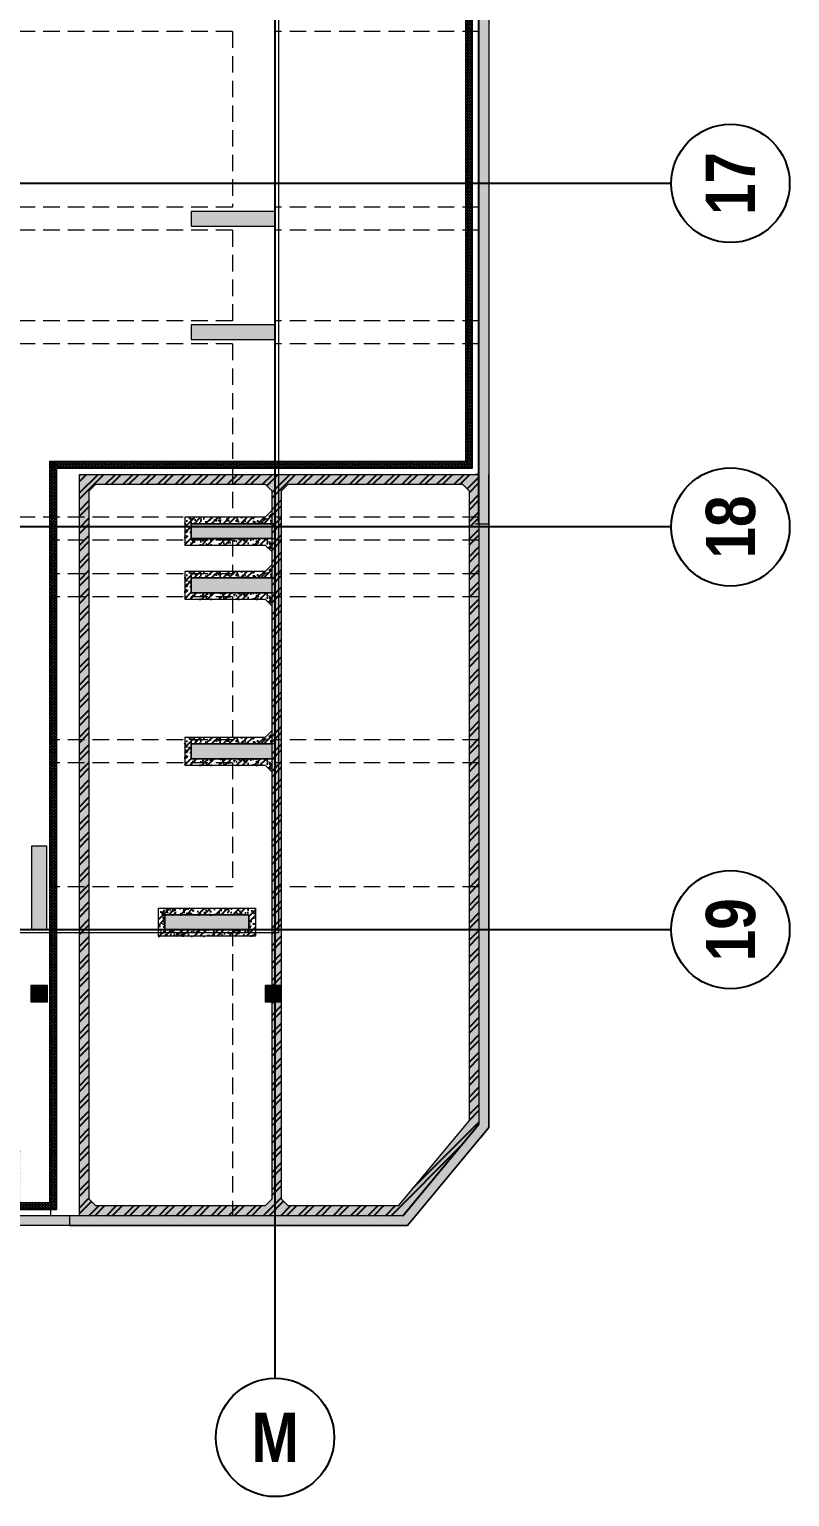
# Model space of a CAD drawing. Header units: millimetres. Extents: x 2356525 to 2927188, y -665534 to -417818.
# Drawn here: x 2496533 to 2519661, y -627228 to -582594 of the extents above; entities that cross this region are included whole.
import ezdxf
from ezdxf.enums import TextEntityAlignment as Align

# ---------------------------------------------------------------- set-up
doc = ezdxf.new("R2010")
doc.units = ezdxf.units.MM
doc.header["$LTSCALE"] = 200
doc.header["$MEASUREMENT"] = 0
for name, pattern in [('CHG_XX_Cot_Ham 2$0$MB_Luoi truc$0$HTT Hidden 21', [3, 2, -1]), ('CHG_XX_Damsan_Ham 2$0$CHG_XX_Damsan_Ham 2$0$HIDDEN', [0.375, 0.25, -0.125]), ('CHG_XX_Luoi truc$0$MB_Luoi truc$0$Center101', [13, 10, -1, 1, -1])]:
    doc.linetypes.add(name, pattern=pattern)
doc.layers.get('0').update_dxf_attribs({"lineweight": 9})
for name, color, linetype, lineweight, plot in [('CHG_XX_Cot_Ham 2$0$NS-Column-H2', 90, 'Continuous', 13, False), ('CHG_XX_Cot_Ham 2$0$NS-Column-H2 @ 1', 90, 'Continuous', 13, False), ('CHG_XX_Cot_Ham 2$0$NS-Column-H2 @ 150', 90, 'Continuous', 13, False)]:
    doc.layers.add(name, color=color, linetype=linetype, lineweight=lineweight, plot=plot)
for name, color, linetype, lineweight in [('CHG_XX_Cot_Ham 2$0$NS-DuongBao', 3, 'Continuous', 18), ('CHG_XX_Cot_Ham 2$0$NS-Hatch', 8, 'Continuous', 25), ('CHG_XX_Cot_Ham 2$0$NS-Pier-H2', 150, 'Continuous', 13), ('CHG_XX_Cot_Ham 2$0$NS-Pier-H2 @ 1', 150, 'Continuous', 13), ('CHG_XX_Cot_Ham 2$0$NS-Pier-H2 @ 150', 150, 'Continuous', 13), ("CHG_XX_Damsan_Ham 2$0$CHG_XX_Damsan_Ham 2$0$'S_General_Hidden_1 Thin", 1, 'CHG_XX_Damsan_Ham 2$0$CHG_XX_Damsan_Ham 2$0$HIDDEN', 18), ('CHG_XX_Damsan_Ham 2$0$CHG_XX_Damsan_Ham 2$0$CHG_XX_Damsan_Ham 2$0$Start net bao', 3, 'Continuous', 18), ('CHG_XX_Damsan_Ham 2$0$CHG_XX_Damsan_Ham 2$0$DBAO', 3, 'Continuous', 13), ('CHG_XX_Damsan_Ham 2$0$CHG_XX_Damsan_Ham 2$0$DTE-MEP-H-SLAB TEXT', 3, 'Continuous', 0), ('CHG_XX_Damsan_Ham 2$0$CHG_XX_Damsan_Ham 2$0$KTV', 47, 'Continuous', 9), ('CHG_XX_Damsan_Ham 2$0$CHG_XX_Damsan_Ham 2$0$mach ngung thi cong', 6, 'Continuous', 13), ('CHG_XX_Damsan_Ham 2$0$CHG_XX_Damsan_Ham 2$0$Start hatch', 8, 'Continuous', 25), ('CHG_XX_Damsan_Ham 2$0$CHG_XX_Damsan_Ham 2$0$Start net bao', 3, 'Continuous', 18), ('CHG_XX_Damsan_Ham 2$0$CHG_XX_Damsan_Ham 2$0$Start vach', 6, 'Continuous', 25), ('CHG_XX_Damsan_Ham 2$0$HATCH', 57, 'Continuous', 9), ('CHG_XX_Damsan_Ham 2$0$KTV', 47, 'Continuous', 9), ('CHG_XX_Damsan_Ham 2$0$mach ngung thi cong', 6, 'Continuous', 13), ('CHG_XX_Damsan_Ham 2$0$Start vach', 6, 'Continuous', 25)]:
    doc.layers.add(name, color=color, linetype=linetype, lineweight=lineweight)
for name, color, linetype in [('CHG_XX_Damsan_Ham 2$0$CHG_XX_Damsan_Ham 2$0$MEP-00-GENERAL-35', 2, 'Continuous'), ('CHG_XX_Luoi truc$0$Grid', 34, 'Continuous'), ('CHG_XX_Luoi truc$0$Grid Line', 251, 'CHG_XX_Luoi truc$0$MB_Luoi truc$0$Center101')]:
    doc.layers.add(name, color=color, linetype=linetype)
doc.styles.add('CHG_XX_Luoi truc$0$MB_Luoi truc$0$Grid A-F$0$VNI-HelveCB', font='')
doc.styles.get('CHG_XX_Luoi truc$0$MB_Luoi truc$0$Grid A-F$0$VNI-HelveCB').set_extended_font_data('VNI-Helve-Condense', bold=True)
pattern_1 = [(50, (-2213769.43, 588216.8), (358.63009, -31.376067), [37.5, -412.5]), (355, (-2213769.43, 588216.8), (-69.375667, 376.096067), [30, -330]), (100.451444, (-2213739.55, 588214.2), (289.254423, 344.719995), [31.870096, -350.571056]), (46.1842, (-2213769.43, 588316.8), (533.620665, -82.75964), [56.25, -618.75]), (96.635635, (-2213724.97, 588309.9), (467.33097, 487.0593), [47.80517, -525.85688]), (351.184164, (-2213769.43, 588316.8), (467.33097, 487.0593), [45, -495]), (21, (-2213719.43, 588291.8), (298.453526, -201.309445), [37.5, -412.5]), (326, (-2213719.43, 588291.8), (121.657666, 362.57502), [30, -330]), (71.451445, (-2213694.56, 588275.03), (420.11119, 161.265576), [31.870095, -350.571056]), (37.5, (-2213769.43, 588216.81), (6.079928, 166.446927), [0, -326, 0, -335, 0, -331.25]), (7.5, (-2213769.43, 588216.81), (131.534769, 197.205856), [0, -191, 0, -318.5, 0, -126.25]), (327.5, (-2213880.93, 588216.81), (266.911218, -11.277436), [0, -125, 0, -390, 0, -517.5]), (317.5, (-2213930.93, 588216.8), (291.593085, 50.052491), [0, -162.5, 0, -259, 0, -367.5])]
pattern_2 = [(45, (-2213769.43, 588216.8), (-265.16504, 265.16504), []), (45, (-2213592.66, 588216.8), (-265.16504, 265.16504), [])]

# ---------------------------------------------------------------- blocks, each defined once
blk = doc.blocks.new('*U864')
at = {"layer": 'CHG_XX_Cot_Ham 2$0$NS-Pier-H2 @ 1'}
h = blk.add_hatch(color=256, dxfattribs=at)
h.dxf.hatch_style = 1
h.paths.add_polyline_path([(450, 0), (0, 0), (0, -2550), (450, -2550)])
at = {"layer": 'CHG_XX_Cot_Ham 2$0$NS-Pier-H2 @ 150'}
h = blk.add_hatch(color=256, dxfattribs=at)
h.dxf.hatch_style = 1
h.paths.add_polyline_path([(450, 0), (0, 0), (0, -2550), (450, -2550)])
blk = doc.blocks.new('CHG_XX_Cot_Ham 2$0$Block A_C450x2250')
at = {"layer": 'CHG_XX_Cot_Ham 2$0$NS-Pier-H2'}
blk.add_lwpolyline([(450, -2550), (0, -2550), (0, 0), (450, 0)], close=True, dxfattribs=at)
blk.add_blockref('*U864', (0, 0), dxfattribs=at)
blk = doc.blocks.new('*U866')
at = {"layer": 'CHG_XX_Cot_Ham 2$0$NS-Column-H2 @ 1'}
h = blk.add_hatch(color=256, dxfattribs=at)
h.dxf.hatch_style = 1
h.paths.add_polyline_path([(-250, -250), (-250, 250), (250, 250), (250, -250)])
at = {"layer": 'CHG_XX_Cot_Ham 2$0$NS-Column-H2 @ 150'}
h = blk.add_hatch(color=256, dxfattribs=at)
h.dxf.hatch_style = 1
h.paths.add_polyline_path([(-250, -250), (-250, 250), (250, 250), (250, -250)])
blk = doc.blocks.new('CHG_XX_Cot_Ham 2$0$500x500')
at = {"layer": 'CHG_XX_Cot_Ham 2$0$NS-Column-H2'}
blk.add_lwpolyline([(250, -250), (250, 250), (-250, 250), (-250, -250)], close=True, dxfattribs=at)
blk.add_blockref('*U866', (0, 0), dxfattribs=at)
blk = doc.blocks.new('*U835')
at = {"layer": 'CHG_XX_Luoi truc$0$Grid', "lineweight": -2}
blk.add_line((0, -3), (0, 0), dxfattribs=at)
blk.add_circle((0, -9), 6, dxfattribs=at)
at = {"layer": 'CHG_XX_Luoi truc$0$Grid Line'}
blk.add_line((0, 0), (0, 608), dxfattribs=at)
at = {"layer": 'CHG_XX_Luoi truc$0$Grid', "lineweight": -2, "style": 'CHG_XX_Luoi truc$0$MB_Luoi truc$0$Grid A-F$0$VNI-HelveCB'}
for tag, p in [('GRIDSUB', (0, 617)), ('GRID', (0, -9))]:
    blk.add_attdef(tag, text='', height=5, dxfattribs=at).set_placement(p, align=Align.MIDDLE)
blk = doc.blocks.new('*U837')
at = {"layer": 'CHG_XX_Luoi truc$0$Grid', "lineweight": -2}
blk.add_line((0, -3), (0, 0), dxfattribs=at)
blk.add_circle((0, -9), 6, dxfattribs=at)
at = {"layer": 'CHG_XX_Luoi truc$0$Grid Line'}
blk.add_line((0, 0), (0, 438), dxfattribs=at)
at = {"layer": 'CHG_XX_Luoi truc$0$Grid', "lineweight": -2, "style": 'CHG_XX_Luoi truc$0$MB_Luoi truc$0$Grid A-F$0$VNI-HelveCB'}
for tag, p in [('GRIDSUB', (0, 447)), ('GRID', (0, -9))]:
    blk.add_attdef(tag, text='', height=5, dxfattribs=at).set_placement(p, align=Align.MIDDLE)
blk = doc.blocks.new('CHG_XX_Luoi truc')
at = {"layer": 'CHG_XX_Luoi truc$0$Grid'}
ref = blk.add_blockref('*U835', (99550, -12747), dxfattribs=dict(at, xscale=300, yscale=300, zscale=300))
ref.add_attrib('GRID', 'M', dxfattribs={"lineweight": -2, "height": 1500, "style": 'CHG_XX_Luoi truc$0$MB_Luoi truc$0$Grid A-F$0$VNI-HelveCB'}).set_placement((99550, -15447), align=Align.MIDDLE)
ref = blk.add_blockref('*U837', (110703, 22700), dxfattribs=dict(at, xscale=300.0000000000013, yscale=300.0000000000013, zscale=300.0000000000013, rotation=90))
ref.add_attrib('GRID', '17', dxfattribs={"lineweight": -2, "height": 1500, "rotation": 90, "style": 'CHG_XX_Luoi truc$0$MB_Luoi truc$0$Grid A-F$0$VNI-HelveCB'}).set_placement((113403, 22700), align=Align.MIDDLE)
ref = blk.add_blockref('*U837', (110703, 12250), dxfattribs=dict(at, xscale=300.0000000000013, yscale=300.0000000000013, zscale=300.0000000000013, rotation=90))
ref.add_attrib('GRID', '18', dxfattribs={"lineweight": -2, "height": 1500, "rotation": 90, "style": 'CHG_XX_Luoi truc$0$MB_Luoi truc$0$Grid A-F$0$VNI-HelveCB'}).set_placement((113403, 12250), align=Align.MIDDLE)
ref = blk.add_blockref('*U837', (110703, 0), dxfattribs=dict(at, xscale=300.0000000000013, yscale=300.0000000000013, zscale=300.0000000000013, rotation=90))
ref.add_attrib('GRID', '19', dxfattribs={"lineweight": -2, "height": 1500, "rotation": 90, "style": 'CHG_XX_Luoi truc$0$MB_Luoi truc$0$Grid A-F$0$VNI-HelveCB'}).set_placement((113403, 0), align=Align.MIDDLE)
blk = doc.blocks.new('CHG_XX_Cot_Ham 2')
at = {"layer": 'CHG_XX_Cot_Ham 2$0$NS-Hatch'}
h = blk.add_hatch(dxfattribs=at)
h.set_pattern_fill('ANSI32', color=256, scale=1000, style=0)
h.set_pattern_definition([(45, (-2213769.43, 588216.8), (-265.165043, 265.165043), []), (45, (-2213592.66, 588216.8), (-265.165043, 265.165043), [])])
h.paths.add_polyline_path([(99450, -8200), (99250, -8400), (94099.8, -8400), (93899.8, -8200), (93899.8, 13349.8), (94100, 13550), (96700, 13550), (99250, 13550), (99450, 13350)], flags=16)
h.paths.add_polyline_path([(93599.8, 13850), (97000, 13850), (99550, 13850), (105750, 13850), (105750, -5913.6), (103434.7, -8700), (93599.8, -8700)])
h.paths.add_polyline_path([(99950, 13550), (105250, 13550), (105450, 13350), (105450, -5805.3), (103294, -8400), (99950, -8400), (99750, -8200), (99750, 13350)])
h = blk.add_hatch(dxfattribs=at)
h.set_pattern_fill('AR-CONC', color=256, scale=50)
h.set_pattern_definition([(50, (0, 0), (358.6301, -31.3761), [37.5, -412.5]), (355, (0, 0), (-69.3757, 376.0961), [30, -330]), (100.45144, (29.9, -2.6), (289.2544, 344.72), [31.8701, -350.571]), (46.1842, (0, 100), (533.6207, -82.7596), [56.25, -618.75]), (96.63564, (44.47, 93.1), (467.331, 487.0593), [47.8052, -525.857]), (351.18416, (0, 100), (467.331, 487.0593), [45, -495]), (21, (50, 75), (298.4535, -201.30945), [37.5, -412.5]), (326, (50, 75), (121.6577, 362.575), [30, -330]), (71.45144, (74.87, 58.22), (420.1112, 161.2656), [31.8701, -350.571]), (37.5, (0, 0), (6.07993, 166.44693), [0, -326, 0, -335, 0, -331.25]), (7.5, (0, 0), (131.53477, 197.20586), [0, -191, 0, -318.5, 0, -126.25]), (327.5, (-111.5, 0), (266.91122, -11.27744), [0, -125, 0, -390, 0, -517.5]), (317.5, (-161.5, 0), (291.5931, 50.0525), [0, -162.5, 0, -259, 0, -367.5])])
h.paths.add_polyline_path([(99450, -8200), (99250, -8400), (94099.8, -8400), (93899.8, -8200), (93899.8, 13349.8), (94100, 13550), (96700, 13550), (99250, 13550), (99450, 13350)], flags=16)
h.paths.add_polyline_path([(93599.8, 13850), (97000, 13850), (99550, 13850), (105750, 13850), (105750, -5913.6), (103434.7, -8700), (93599.8, -8700)])
h.paths.add_polyline_path([(99950, 13550), (105250, 13550), (105450, 13350), (105450, -5805.3), (103294, -8400), (99950, -8400), (99750, -8200), (99750, 13350)])
h = blk.add_hatch(dxfattribs=at)
h.set_pattern_fill('AR-CONC', color=256, scale=50)
h.set_pattern_definition(pattern_1)
h.paths.add_polyline_path([(99450, 12750), (99250, 12550), (96800, 12550), (96800, 11700), (99250, 11700), (99450, 11500), (99450, 11900), (97000, 11900), (97000, 12350), (99450, 12350)])
h = blk.add_hatch(dxfattribs=at)
h.set_pattern_fill('ANSI32', color=256, scale=1000, style=0)
h.set_pattern_definition(pattern_2)
h.paths.add_polyline_path([(99450, 12750), (99250, 12550), (96800, 12550), (96800, 11700), (99250, 11700), (99450, 11500), (99450, 11900), (97000, 11900), (97000, 12350), (99450, 12350)])
h = blk.add_hatch(dxfattribs=at)
h.set_pattern_fill('AR-CONC', color=256, scale=50)
h.set_pattern_definition([(50, (-2213769.43, 586566.8), (358.63009, -31.376067), [37.5, -412.5]), (355, (-2213769.43, 586566.8), (-69.375667, 376.096067), [30, -330]), (100.451444, (-2213739.55, 586564.2), (289.254423, 344.719995), [31.870096, -350.571056]), (46.1842, (-2213769.43, 586666.8), (533.620665, -82.75964), [56.25, -618.75]), (96.635635, (-2213724.97, 586659.9), (467.33097, 487.0593), [47.80517, -525.85688]), (351.184164, (-2213769.43, 586666.8), (467.33097, 487.0593), [45, -495]), (21, (-2213719.43, 586641.8), (298.453526, -201.309445), [37.5, -412.5]), (326, (-2213719.43, 586641.8), (121.657666, 362.57502), [30, -330]), (71.451445, (-2213694.56, 586625.03), (420.11119, 161.265576), [31.870095, -350.571056]), (37.5, (-2213769.43, 586566.81), (6.079928, 166.446927), [0, -326, 0, -335, 0, -331.25]), (7.5, (-2213769.43, 586566.81), (131.534769, 197.205856), [0, -191, 0, -318.5, 0, -126.25]), (327.5, (-2213880.93, 586566.81), (266.911218, -11.277436), [0, -125, 0, -390, 0, -517.5]), (317.5, (-2213930.93, 586566.8), (291.593085, 50.052491), [0, -162.5, 0, -259, 0, -367.5])])
h.paths.add_polyline_path([(99450, 11100), (99250, 10900), (96800, 10900), (96800, 10050), (99250, 10050), (99450, 9850), (99450, 10250), (97000, 10250), (97000, 10700), (99450, 10700)])
h = blk.add_hatch(dxfattribs=at)
h.set_pattern_fill('ANSI32', color=256, scale=1000, style=0)
h.set_pattern_definition([(45, (-2213769.43, 586566.8), (-265.16504, 265.16504), []), (45, (-2213592.66, 586566.8), (-265.16504, 265.16504), [])])
h.paths.add_polyline_path([(99450, 11100), (99250, 10900), (96800, 10900), (96800, 10050), (99250, 10050), (99450, 9850), (99450, 10250), (97000, 10250), (97000, 10700), (99450, 10700)])
h = blk.add_hatch(dxfattribs=at)
h.set_pattern_fill('AR-CONC', color=256, scale=50)
h.set_pattern_definition([(50, (-2213769.43, 581516.8), (358.63009, -31.376067), [37.5, -412.5]), (355, (-2213769.43, 581516.8), (-69.375667, 376.096067), [30, -330]), (100.451444, (-2213739.55, 581514.2), (289.254423, 344.719995), [31.870096, -350.571056]), (46.1842, (-2213769.43, 581616.8), (533.620665, -82.75964), [56.25, -618.75]), (96.635635, (-2213724.97, 581609.9), (467.33097, 487.0593), [47.80517, -525.85688]), (351.184164, (-2213769.43, 581616.8), (467.33097, 487.0593), [45, -495]), (21, (-2213719.43, 581591.8), (298.453526, -201.309445), [37.5, -412.5]), (326, (-2213719.43, 581591.8), (121.657666, 362.57502), [30, -330]), (71.451445, (-2213694.56, 581575.03), (420.11119, 161.265576), [31.870095, -350.571056]), (37.5, (-2213769.43, 581516.81), (6.079928, 166.446927), [0, -326, 0, -335, 0, -331.25]), (7.5, (-2213769.43, 581516.81), (131.534769, 197.205856), [0, -191, 0, -318.5, 0, -126.25]), (327.5, (-2213880.93, 581516.81), (266.911218, -11.277436), [0, -125, 0, -390, 0, -517.5]), (317.5, (-2213930.93, 581516.8), (291.593085, 50.052491), [0, -162.5, 0, -259, 0, -367.5])])
h.paths.add_polyline_path([(99450, 6050), (99250, 5850), (96800, 5850), (96800, 5000), (99250, 5000), (99450, 4800), (99450, 5200), (97000, 5200), (97000, 5650), (99450, 5650)])
h = blk.add_hatch(dxfattribs=at)
h.set_pattern_fill('ANSI32', color=256, scale=1000, style=0)
h.set_pattern_definition([(45, (-2213769.43, 581516.8), (-265.16504, 265.16504), []), (45, (-2213592.66, 581516.8), (-265.16504, 265.16504), [])])
h.paths.add_polyline_path([(99450, 6050), (99250, 5850), (96800, 5850), (96800, 5000), (99250, 5000), (99450, 4800), (99450, 5200), (97000, 5200), (97000, 5650), (99450, 5650)])
h = blk.add_hatch(dxfattribs=at)
h.set_pattern_fill('AR-CONC', color=256, scale=50)
h.set_pattern_definition(pattern_1)
h.paths.add_polyline_path([(98950, 650), (96000, 650), (96000, -200), (98950, -200)])
h.paths.add_polyline_path([(98750, 450), (98750, 0), (96200, 0), (96200, 450)], flags=16)
h = blk.add_hatch(dxfattribs=at)
h.set_pattern_fill('ANSI32', color=256, scale=1000, style=0)
h.set_pattern_definition(pattern_2)
h.paths.add_polyline_path([(98950, 650), (96000, 650), (96000, -200), (98950, -200)])
h.paths.add_polyline_path([(98750, 450), (98750, 0), (96200, 0), (96200, 450)], flags=16)
at = {"layer": 'CHG_XX_Cot_Ham 2$0$NS-Pier-H2'}
h = blk.add_hatch(color=256, dxfattribs=at)
h.dxf.hatch_style = 1
h.paths.add_polyline_path([(99639.2, 163400), (-10900, 163400), (-10900, 85450), (-300, 85450), (-300, 84050), (32350, 84050), (32350, -9000), (103575.5, -9000), (106050, -6022), (106050, 158254.3)])
h.paths.add_polyline_path([(99533.7, 163100), (105750, 158110.4), (105750, 90450), (105650, 90450), (105750, 90450), (105750, 13850), (105750, 13722.3), (105750, -5913.6), (103434.7, -8700), (93599.8, -8700), (93299.8, -8700), (32650, -8700), (32650, 84350), (0, 84350), (0, 85750), (-10600, 85750), (-10600, 163100), (93600, 163100)], flags=16)
at = {"layer": 'CHG_XX_Cot_Ham 2$0$NS-DuongBao'}
for points in [[(93599.8, 13850), (97000, 13850), (97000, 13850), (99550, 13850), (99550, 13850), (105750, 13850), (105750, -5913.6), (103434.7, -8700), (93599.8, -8700), (93599.8, 13850)], [(99450, -8200), (99250, -8400), (94099.8, -8400), (93899.8, -8200), (93899.8, 13349.8), (94100, 13550), (96700, 13550), (96700, 13550), (99250, 13550), (99450, 13350), (99450, -8200)], [(105450, 13350), (105450, -5805.3), (103294, -8400), (99950, -8400), (99750, -8200), (99750, 13350), (99950, 13550), (105250, 13550), (105450, 13350)], [(99450, 12750), (99250, 12550), (96800, 12550), (96800, 11700), (99250, 11700), (99450, 11500)], [(99450, 11100), (99250, 10900), (96800, 10900), (96800, 10050), (99250, 10050), (99450, 9850)], [(99450, 6050), (99250, 5850), (96800, 5850), (96800, 5000), (99250, 5000), (99450, 4800)]]:
    blk.add_lwpolyline(points, dxfattribs=at)
blk.add_lwpolyline([(96000, 650), (98950, 650), (98950, -200), (96000, -200)], close=True, dxfattribs=at)
at = {"layer": 'CHG_XX_Cot_Ham 2$0$NS-Hatch'}
blk.add_line((103434.7, -8700), (105750, -5913.6), dxfattribs=at)
at = {"layer": 'CHG_XX_Cot_Ham 2$0$NS-Pier-H2'}
for p, q in [((106050, 158254.3), (106050, -6022)), ((105750, 90450), (105750, 13850)), ((99550, 13850), (99550, 13850)), ((105650, 13850), (105750, 13850)), ((106050, -6022), (103575.5, -9000)), ((93599.8, -8700), (32650, -8700)), ((103575.5, -9000), (32350, -9000))]:
    blk.add_line(p, q, dxfattribs=at)
at = {"layer": 'CHG_XX_Cot_Ham 2$0$NS-Pier-H2', "linetype": 'CHG_XX_Cot_Ham 2$0$MB_Luoi truc$0$HTT Hidden 21'}
blk.add_lwpolyline([(99639.2, 163400), (106050, 158254.3), (106050, -6022), (103575.5, -9000), (32350, -9000), (32350, 84050), (-300, 84050), (-300, 85450), (-10900, 85450), (-10900, 163400)], close=True, dxfattribs=at)
at = {"layer": 'CHG_XX_Cot_Ham 2$0$NS-Pier-H2'}
for points in [[(97000, 12350), (99450, 12350), (99450, 11900), (97000, 11900)], [(97000, 10700), (99450, 10700), (99450, 10250), (97000, 10250)], [(97000, 5650), (99450, 5650), (99450, 5200), (97000, 5200)], [(96200, 450), (98750, 450), (98750, 0), (96200, 0)]]:
    blk.add_lwpolyline(points, close=True, dxfattribs=at)
for points in [[(99450, 11500), (99450, 11100)], [(99450, 9850), (99450, 6050)], [(99450, 4800), (99450, -8100)]]:
    blk.add_lwpolyline(points, dxfattribs=at)
at = {"layer": 'CHG_XX_Cot_Ham 2$0$NS-Column-H2'}
for p in [(92375, -1950), (99500, -1950)]:
    blk.add_blockref('CHG_XX_Cot_Ham 2$0$500x500', p, dxfattribs=at)
at = {"layer": 'CHG_XX_Cot_Ham 2$0$NS-Pier-H2'}
for name, p in [('CHG_XX_Luoi truc', (0, 0)), ('CHG_XX_Cot_Ham 2$0$Block A_C450x2250', (92150, 2550))]:
    blk.add_blockref(name, p, dxfattribs=at)
at = {"layer": 'CHG_XX_Cot_Ham 2$0$NS-Pier-H2', "xscale": -1, "rotation": 90}
for p in [(97000, 21850), (97000, 18400), (97000, 12350), (97000, 10700), (97000, 5650), (96200, 450)]:
    blk.add_blockref('CHG_XX_Cot_Ham 2$0$Block A_C450x2250', p, dxfattribs=at)
blk = doc.blocks.new('CHG_XX_Damsan_Ham 2$0$CHG_XX_Damsan_Ham 2$0$sdfsgdh')
at = {"layer": 'CHG_XX_Damsan_Ham 2$0$CHG_XX_Damsan_Ham 2$0$Start hatch', "ltscale": 0.5}
h = blk.add_hatch(dxfattribs=at)
h.set_pattern_fill('ANSI37', color=256, scale=500)
h.set_pattern_definition([(45, (10700.06, -8650), (-44.194174, 44.194174), []), (135, (10700.06, -8650), (-44.194174, -44.194174), [])])
h.paths.add_polyline_path([(116050, -122926), (114450, -122926), (114450, -126126), (116050, -126126), (116050, -146650), (103400, -146650), (103400, -146850), (116250, -146850), (116250, -125526), (116050, -125526), (116050, -125926), (114650, -125926), (114650, -123126), (116050, -123126)])
h = blk.add_hatch(dxfattribs=at)
h.set_pattern_fill('ANSI37', color=256, scale=500)
h.set_pattern_definition([(45, (273994.73, -7150), (-44.194174, 44.194174), []), (135, (273994.73, -7150), (-44.194174, -44.194174), [])])
h.paths.add_polyline_path([(99888, -169200), (99488, -169200), (99488, -167800), (102288, -167800), (102288, -169400), (103600, -169400), (103600, -146850), (103600, -146650), (103400, -146650), (103400, -169200), (102488, -169200), (102488, -167600), (99288, -167600), (99288, -169200), (45350, -169200), (45350, -169400), (99888, -169400)])
at = {"layer": 'CHG_XX_Damsan_Ham 2$0$CHG_XX_Damsan_Ham 2$0$DTE-MEP-H-SLAB TEXT', "color": 2, "ltscale": 0.5, "flags": 128}
blk.add_lwpolyline([(102488, -169200), (103400, -169200), (103400, -146650), (116050, -146650), (116050, -126126)], dxfattribs=at)
at = {"layer": 'CHG_XX_Damsan_Ham 2$0$CHG_XX_Damsan_Ham 2$0$MEP-00-GENERAL-35'}
blk.add_lwpolyline([(99488, -169200), (99488, -167800), (102288, -167800), (102288, -169400), (103600, -169400), (103600, -146850), (116250, -146850), (116250, -125526)], dxfattribs=at)
blk = doc.blocks.new('CHG_XX_Damsan_Ham 2', base_point=(3089256, -609981))
at = {"layer": "CHG_XX_Damsan_Ham 2$0$CHG_XX_Damsan_Ham 2$0$'S_General_Hidden_1 Thin", "ltscale": 10}
for p, q in [((98250, 27325), (87400, 27325)), ((98250, 27325), (98250, 21975)), ((105750, 27325), (99550, 27325)), ((99550, 27275), (99550, 22025)), ((98250, 21975), (87600, 21975)), ((105750, 21975), (99550, 21975)), ((98250, 21275), (87600, 21275)), ((98250, 21275), (98250, 18521)), ((105750, 21275), (99550, 21275)), ((99550, 21225), (99550, 18521)), ((98250, 18521), (87600, 18514)), ((105750, 18525), (99550, 18521)), ((98250, 17821), (87600, 17814)), ((98250, 17821), (98250, 12550)), ((105750, 17825), (99550, 17821)), ((99550, 17821), (99550, 12550)), ((98250, 12550), (87600, 12550)), ((105750, 12550), (99550, 12550)), ((98250, 11850), (92725, 11850)), ((92725, 10829), (92725, 11850)), ((98250, 11850), (98250, 10825)), ((99550, 11850), (99550, 10824)), ((105750, 11850), (99550, 11850)), ((98250, 10825), (92725, 10829)), ((105750, 10820), (99550, 10824)), ((98250, 10125), (92725, 10129)), ((92725, 5776), (92725, 10129)), ((98250, 10125), (98250, 5776)), ((99550, 10124), (99550, 5826)), ((105750, 10120), (99550, 10124)), ((98250, 5776), (92725, 5776)), ((105750, 5775), (99550, 5776)), ((98250, 5076), (92725, 5076)), ((92725, 1301), (92725, 5076)), ((98250, 5076), (98250, 1300)), ((105750, 5075), (99550, 5076)), ((99550, 5026), (99550, 1300)), ((98250, 1300), (92725, 1301)), ((105750, 1300), (99550, 1300)), ((98250, 0), (92725, 1)), ((92725, -8700), (92725, 1)), ((98250, 0), (98250, -8700)), ((105750, -1), (99550, 0)), ((99550, 0), (99550, -8700))]:
    blk.add_line(p, q, dxfattribs=at)
at = {"layer": 'CHG_XX_Damsan_Ham 2$0$CHG_XX_Damsan_Ham 2$0$CHG_XX_Damsan_Ham 2$0$Start net bao'}
for points in [[(-10900, 163400), (99639, 163400), (106050, 158250), (106050, -6022), (103576, -9000), (32350, -9000), (32350, 84050), (-300, 84050)], [(93300, -8700), (32650, -8700), (32650, 84350), (0, 84350)], [(105750, 27450), (105750, 13850)], [(93300, -8700), (93300, -9000), (103576, -9000), (106050, -6022), (106050, 13850)], [(105750, 13850), (105650, 13850)], [(105750, 13850), (105650, 13850)]]:
    blk.add_lwpolyline(points, dxfattribs=at)
at = {"layer": 'CHG_XX_Damsan_Ham 2$0$CHG_XX_Damsan_Ham 2$0$KTV'}
blk.add_line((105649, 12350), (106050, 12350), dxfattribs=at)
at = {"layer": 'CHG_XX_Damsan_Ham 2$0$CHG_XX_Damsan_Ham 2$0$mach ngung thi cong'}
blk.add_lwpolyline([(38000, 23700), (75851, 23700), (75851, 50950), (99650, 50950), (99650, -100), (38000, -100)], close=True, dxfattribs=at)
at = {"layer": 'CHG_XX_Damsan_Ham 2$0$CHG_XX_Damsan_Ham 2$0$Start net bao'}
for points in [[(-10900, 163400), (99639, 163400), (106050, 158250), (106050, -6022), (103576, -9000), (32350, -9000), (32350, 84050), (-300, 84050)], [(93300, -8700), (32650, -8700), (32650, 84350), (0, 84350)], [(105750, 27450), (105750, 13850)], [(93300, -8700), (93300, -9000), (103576, -9000), (106050, -6022), (106050, 13850)], [(105750, 13850), (105650, 13850)], [(105750, 13850), (105650, 13850)]]:
    blk.add_lwpolyline(points, dxfattribs=at)
at = {"layer": 'CHG_XX_Damsan_Ham 2$0$CHG_XX_Damsan_Ham 2$0$Start vach'}
blk.add_lwpolyline([(105750, 12350), (105750, 156610)], dxfattribs=at)
at = {"layer": 'CHG_XX_Damsan_Ham 2$0$KTV'}
blk.add_line((105649, 12350), (106050, 12350), dxfattribs=at)
at = {"layer": 'CHG_XX_Damsan_Ham 2$0$mach ngung thi cong'}
blk.add_lwpolyline([(38000, 23900), (75549, 23900), (75549, 50950), (99650, 50950), (99650, -100), (38000, -100)], close=True, dxfattribs=at)
at = {"layer": 'CHG_XX_Damsan_Ham 2$0$Start vach'}
blk.add_lwpolyline([(105750, 12350), (105750, 156610)], dxfattribs=at)
at = {"layer": 'CHG_XX_Damsan_Ham 2$0$CHG_XX_Damsan_Ham 2$0$DBAO'}
blk.add_blockref('CHG_XX_Cot_Ham 2', (0, 0), dxfattribs=at)
at = {"layer": 'CHG_XX_Damsan_Ham 2$0$CHG_XX_Damsan_Ham 2$0$DTE-MEP-H-SLAB TEXT'}
blk.add_blockref('CHG_XX_Damsan_Ham 2$0$CHG_XX_Damsan_Ham 2$0$sdfsgdh', (-10700, 160900), dxfattribs=at)
at = {"layer": 'CHG_XX_Damsan_Ham 2$0$HATCH'}
blk.add_blockref('CHG_XX_Cot_Ham 2', (0, 0), dxfattribs=at)

msp = doc.modelspace()

# ---------------------------------------------------------------- block references
msp.add_blockref('CHG_XX_Damsan_Ham 2', (5493713.9, -1219962))

doc.saveas('drawing.dxf')
